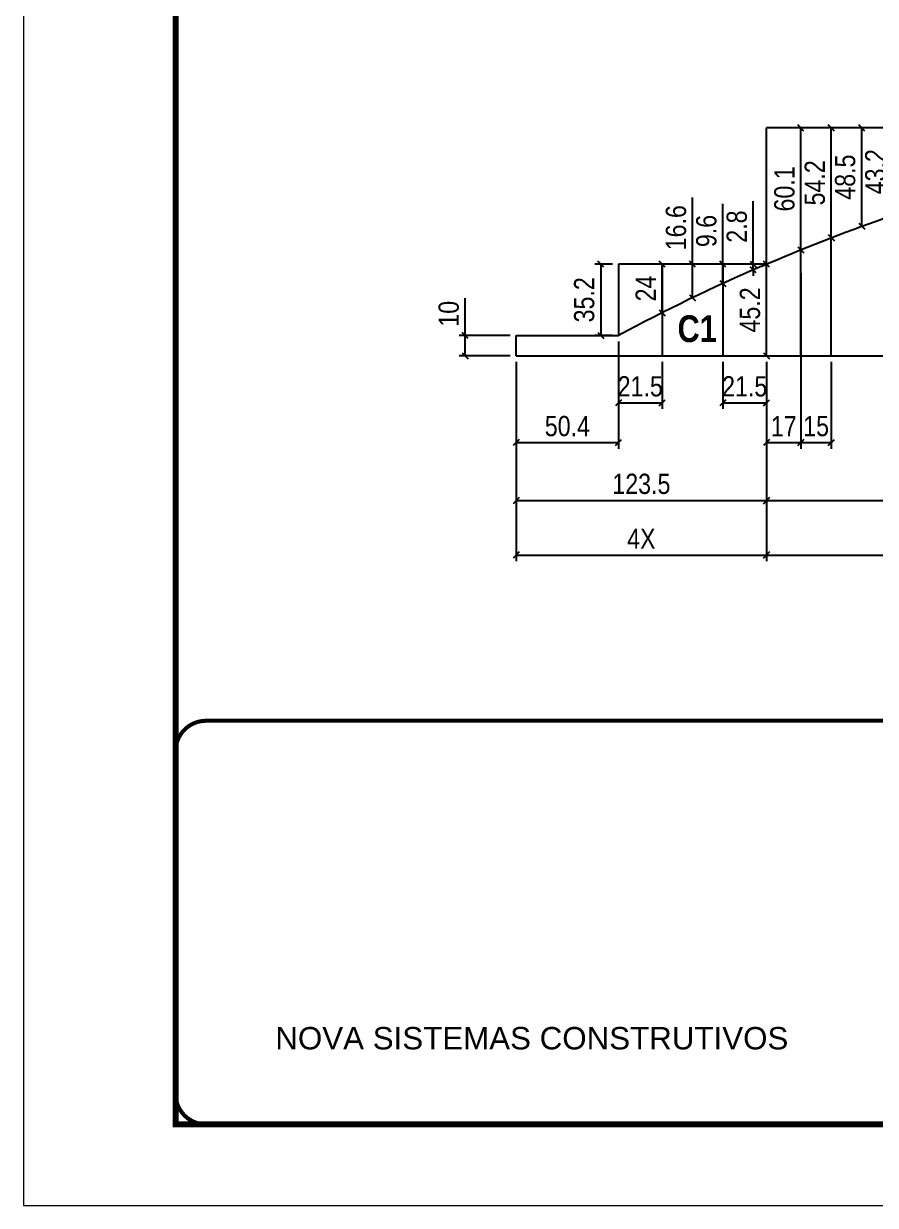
# Model space of a CAD drawing. Extents: x -15895 to 12929, y -2522 to 15173.
# Drawn here: x 8078 to 8498, y 4369 to 4953 of the extents above; entities that cross this region are included whole.
import ezdxf

# ---------------------------------------------------------------- set-up
doc = ezdxf.new("R2010")
doc.units = 0
doc.header["$PDMODE"] = 35
doc.header["$PDSIZE"] = -10
doc.linetypes.add('CONTINUO', pattern=[0])
doc.linetypes.add('DASHED', pattern=[0.75, 0.5, -0.25])
for name, color, linetype in [('COTA', 241, 'Continuous'), ('NOMENCLATURA', 7, 'Continuous'), ('Painéis', 200, 'Continuous')]:
    doc.layers.add(name, color=color, linetype=linetype)
doc.layers.add('Folhas', color=255, linetype='Continuous', lineweight=9)
doc.layers.add('SARRAFO DE PRESSAO', color=251, linetype='DASHED', lineweight=9)
doc.styles.add('ARIAL', font='arial.ttf')
doc.styles.add('COTA TECNICA', font='techl___.ttf', dxfattribs={"height": 10})
doc.styles.add('TECNICA', font='techb___.ttf', dxfattribs={"height": 10})
doc.dimstyles.new('PAINEL', dxfattribs={"dimtxt": 10, "dimasz": 3, "dimexe": 3, "dimexo": 3, "dimgap": 3, "dimtad": 1, "dimdec": 1, "dimzin": 12, "dimdsep": 46, "dimtxsty": 'COTA TECNICA', "dimblk1": 'OBLIQUE', "dimblk2": 'OBLIQUE', "dimsah": 1, "dimcen": 0.9, "dimclrd": 4, "dimclre": 4, "dimclrt": 240, "dimadec": 1, "dimazin": 3, "dimtfac": 1, "dimtdec": 1, "dimtmove": 0, "dimatfit": 3, "dimfxl": 1, "dimtolj": 1, "dimtzin": 12, "dimarcsym": 0})

# ---------------------------------------------------------------- blocks, each defined once
blk = doc.blocks.new('9999999999')
at = {"color": 30, "linetype": 'CONTINUO', "const_width": 2}
blk.add_lwpolyline([(99583.98, 34230.21), (99583.98, 34414.45, 0.414214), (99568.98, 34429.45), (98228.98, 34429.45, 0.414214), (98213.98, 34414.45), (98213.98, 34245.21, 0.414214), (98228.98, 34230.21), (99583.98, 34230.21)], format="xyb", dxfattribs=at)
at = {"layer": 'Folhas'}
blk.add_lwpolyline([(98138.98, 34190.21), (99623.98, 34190.21), (99623.98, 35240.21), (98138.98, 35240.21)], close=True, dxfattribs=at)
at = {"layer": 'Folhas', "color": 30, "const_width": 3}
blk.add_lwpolyline([(98213.98, 34230.21), (99583.98, 34230.21), (99583.98, 35200.21), (98213.98, 35200.21)], close=True, dxfattribs=at)
at = {"color": 7, "linetype": 'Continuous', "ltscale": 5, "style": 'ARIAL'}
blk.add_text('NOVA SISTEMAS CONSTRUTIVOS', height=11.0592, dxfattribs=at).set_placement((98263.19, 34267.21))
blk = doc.blocks.new('_Oblique')
at = {"color": 0, "linetype": 'ByBlock', "lineweight": -2}
blk.add_line((-0.5, -0.5), (0.5, 0.5), dxfattribs=at)
blk = doc.blocks.new('*D2421')
at = {"layer": 'COTA', "color": 4, "lineweight": -2, "transparency": 16777216}
for p, q in [((8444.49, 4785.73), (8444.49, 4714.19)), ((8320.99, 4779.26), (8320.99, 4714.19)), ((8320.99, 4717.19), (8444.49, 4717.19))]:
    blk.add_line(p, q, dxfattribs=at)
at = {"layer": 'Defpoints', "color": 0, "transparency": 16777216}
for p in [(8444.49, 4788.73), (8320.99, 4782.26), (8444.49, 4717.19)]:
    blk.add_point(p, dxfattribs=at)
at = {"layer": 'COTA', "color": 4, "lineweight": -2, "transparency": 16777216, "xscale": 3, "yscale": 3, "zscale": 3, "rotation": 180}
blk.add_blockref('_Oblique', (8320.99, 4717.19), dxfattribs=at)
at = {"layer": 'COTA', "color": 4, "lineweight": -2, "transparency": 16777216, "xscale": 3, "yscale": 3, "zscale": 3}
blk.add_blockref('_Oblique', (8444.49, 4717.19), dxfattribs=at)
at = {"layer": 'COTA', "color": 240, "transparency": 16777216, "insert": (8382.74, 4725.41), "char_height": 10, "attachment_point": 5, "style": 'COTA TECNICA'}
blk.add_mtext('\\A1;123.5', dxfattribs=at)
blk = doc.blocks.new('*D2422')
at = {"layer": 'COTA', "color": 4, "lineweight": -2, "transparency": 16777216}
for p, q in [((8444.49, 4785.73), (8444.49, 4714.19)), ((8688.49, 4785.73), (8688.49, 4714.19)), ((8444.49, 4717.19), (8688.49, 4717.19))]:
    blk.add_line(p, q, dxfattribs=at)
at = {"layer": 'Defpoints', "color": 0, "transparency": 16777216}
for p in [(8444.49, 4788.73), (8688.49, 4788.73), (8688.49, 4717.19)]:
    blk.add_point(p, dxfattribs=at)
at = {"layer": 'COTA', "color": 4, "lineweight": -2, "transparency": 16777216, "xscale": 3, "yscale": 3, "zscale": 3, "rotation": 180}
blk.add_blockref('_Oblique', (8444.49, 4717.19), dxfattribs=at)
at = {"layer": 'COTA', "color": 4, "lineweight": -2, "transparency": 16777216, "xscale": 3, "yscale": 3, "zscale": 3}
blk.add_blockref('_Oblique', (8688.49, 4717.19), dxfattribs=at)
at = {"layer": 'COTA', "color": 240, "transparency": 16777216, "insert": (8566.49, 4725.26), "char_height": 10, "attachment_point": 5, "style": 'COTA TECNICA'}
blk.add_mtext('\\A1;244', dxfattribs=at)
blk = doc.blocks.new('*D2427')
at = {"layer": 'COTA', "color": 4, "lineweight": -2, "transparency": 16777216}
for p, q in [((8295.81, 4798.73), (8295.81, 4817.16)), ((8317.99, 4798.73), (8292.81, 4798.73)), ((8295.81, 4788.73), (8295.81, 4798.73)), ((8317.99, 4788.73), (8292.81, 4788.73))]:
    blk.add_line(p, q, dxfattribs=at)
at = {"layer": 'Defpoints', "color": 0, "transparency": 16777216}
for p in [(8295.81, 4798.73), (8320.99, 4798.73), (8320.99, 4788.73)]:
    blk.add_point(p, dxfattribs=at)
at = {"layer": 'COTA', "color": 4, "lineweight": -2, "transparency": 16777216, "xscale": 3, "yscale": 3, "zscale": 3}
for p, rotation in [((8295.81, 4798.73), 90), ((8295.81, 4788.73), 270)]:
    blk.add_blockref('_Oblique', p, dxfattribs=dict(at, rotation=rotation))
at = {"layer": 'COTA', "color": 240, "transparency": 16777216, "insert": (8287.71, 4809.44), "char_height": 10, "attachment_point": 5, "rotation": 90, "style": 'COTA TECNICA'}
blk.add_mtext('\\A1;10', dxfattribs=at)
blk = doc.blocks.new('*D2428')
at = {"layer": 'COTA', "color": 4, "lineweight": -2, "transparency": 16777216}
blk.add_line((8444.49, 4788.73), (8444.49, 4833.96), dxfattribs=at)
at = {"layer": 'Defpoints', "color": 0, "transparency": 16777216}
for p in [(8444.49, 4833.96), (8444.49, 4833.96), (8444.49, 4788.73)]:
    blk.add_point(p, dxfattribs=at)
at = {"layer": 'COTA', "color": 4, "lineweight": -2, "transparency": 16777216, "xscale": 3, "yscale": 3, "zscale": 3}
for p, rotation in [((8444.49, 4833.96), 90), ((8444.49, 4788.73), 270)]:
    blk.add_blockref('_Oblique', p, dxfattribs=dict(at, rotation=rotation))
at = {"layer": 'COTA', "color": 240, "transparency": 16777216, "insert": (8436.38, 4811.34), "char_height": 10, "attachment_point": 5, "rotation": 90, "style": 'COTA TECNICA'}
blk.add_mtext('\\A1;45.2', dxfattribs=at)
blk = doc.blocks.new('*D2432')
at = {"layer": 'COTA', "color": 4, "lineweight": -2, "transparency": 16777216}
for p, q in [((8368.44, 4833.96), (8359.78, 4833.96)), ((8362.78, 4833.96), (8362.78, 4798.73)), ((8368.44, 4798.73), (8359.78, 4798.73))]:
    blk.add_line(p, q, dxfattribs=at)
at = {"layer": 'Defpoints', "color": 0, "transparency": 16777216}
for p in [(8371.44, 4833.96), (8362.78, 4798.73), (8371.44, 4798.73)]:
    blk.add_point(p, dxfattribs=at)
at = {"layer": 'COTA', "color": 4, "lineweight": -2, "transparency": 16777216, "xscale": 3, "yscale": 3, "zscale": 3}
for p, rotation in [((8362.78, 4833.96), 90), ((8362.78, 4798.73), 270)]:
    blk.add_blockref('_Oblique', p, dxfattribs=dict(at, rotation=rotation))
at = {"layer": 'COTA', "color": 240, "transparency": 16777216, "insert": (8354.56, 4816.34), "char_height": 10, "attachment_point": 5, "rotation": 90, "style": 'COTA TECNICA'}
blk.add_mtext('\\A1;35.2', dxfattribs=at)
blk = doc.blocks.new('*D2433')
at = {"layer": 'COTA', "color": 4, "lineweight": -2, "transparency": 16777216}
for p, q in [((8371.44, 4795.73), (8371.44, 4742.83)), ((8320.99, 4785.73), (8320.99, 4742.83)), ((8320.99, 4745.83), (8371.44, 4745.83))]:
    blk.add_line(p, q, dxfattribs=at)
at = {"layer": 'Defpoints', "color": 0, "transparency": 16777216}
for p in [(8371.44, 4798.73), (8320.99, 4788.73), (8371.44, 4745.83)]:
    blk.add_point(p, dxfattribs=at)
at = {"layer": 'COTA', "color": 4, "lineweight": -2, "transparency": 16777216, "xscale": 3, "yscale": 3, "zscale": 3, "rotation": 180}
blk.add_blockref('_Oblique', (8320.99, 4745.83), dxfattribs=at)
at = {"layer": 'COTA', "color": 4, "lineweight": -2, "transparency": 16777216, "xscale": 3, "yscale": 3, "zscale": 3}
blk.add_blockref('_Oblique', (8371.44, 4745.83), dxfattribs=at)
at = {"layer": 'COTA', "color": 240, "transparency": 16777216, "insert": (8346.22, 4753.94), "char_height": 10, "attachment_point": 5, "style": 'COTA TECNICA'}
blk.add_mtext('\\A1;50.4', dxfattribs=at)
blk = doc.blocks.new('*D2437')
at = {"layer": 'COTA', "color": 4, "lineweight": -2, "transparency": 16777216}
blk.add_line((8392.97, 4809.93), (8392.97, 4833.96), dxfattribs=at)
at = {"layer": 'Defpoints', "color": 0, "transparency": 16777216}
for p in [(8392.97, 4833.96), (8392.97, 4833.96), (8392.97, 4809.93)]:
    blk.add_point(p, dxfattribs=at)
at = {"layer": 'COTA', "color": 4, "lineweight": -2, "transparency": 16777216, "xscale": 3, "yscale": 3, "zscale": 3}
for p, rotation in [((8392.97, 4833.96), 90), ((8392.97, 4809.93), 270)]:
    blk.add_blockref('_Oblique', p, dxfattribs=dict(at, rotation=rotation))
at = {"layer": 'COTA', "color": 240, "transparency": 16777216, "insert": (8384.89, 4821.94), "char_height": 10, "attachment_point": 5, "rotation": 90, "style": 'COTA TECNICA'}
blk.add_mtext('\\A1;24', dxfattribs=at)
blk = doc.blocks.new('*D2438')
at = {"layer": 'COTA', "color": 4, "lineweight": -2, "transparency": 16777216}
for p, q in [((8407.97, 4833.96), (8407.97, 4866.9)), ((8407.97, 4817.33), (8407.97, 4833.96))]:
    blk.add_line(p, q, dxfattribs=at)
at = {"layer": 'Defpoints', "color": 0, "transparency": 16777216}
for p in [(8407.97, 4833.96), (8407.97, 4833.96), (8407.97, 4817.33)]:
    blk.add_point(p, dxfattribs=at)
at = {"layer": 'COTA', "color": 4, "lineweight": -2, "transparency": 16777216, "xscale": 3, "yscale": 3, "zscale": 3}
for p, rotation in [((8407.97, 4833.96), 90), ((8407.97, 4817.33), 270)]:
    blk.add_blockref('_Oblique', p, dxfattribs=dict(at, rotation=rotation))
at = {"layer": 'COTA', "color": 240, "transparency": 16777216, "insert": (8399.86, 4851.93), "char_height": 10, "attachment_point": 5, "rotation": 90, "style": 'COTA TECNICA'}
blk.add_mtext('\\A1;16.6', dxfattribs=at)
blk = doc.blocks.new('*D2439')
at = {"layer": 'COTA', "color": 4, "lineweight": -2, "transparency": 16777216}
for p, q in [((8422.97, 4833.96), (8422.97, 4863.67)), ((8422.97, 4824.39), (8422.97, 4833.96))]:
    blk.add_line(p, q, dxfattribs=at)
at = {"layer": 'Defpoints', "color": 0, "transparency": 16777216}
for p in [(8422.97, 4833.96), (8422.97, 4833.96), (8422.97, 4824.39)]:
    blk.add_point(p, dxfattribs=at)
at = {"layer": 'COTA', "color": 4, "lineweight": -2, "transparency": 16777216, "xscale": 3, "yscale": 3, "zscale": 3}
for p, rotation in [((8422.97, 4833.96), 90), ((8422.97, 4824.39), 270)]:
    blk.add_blockref('_Oblique', p, dxfattribs=dict(at, rotation=rotation))
at = {"layer": 'COTA', "color": 240, "transparency": 16777216, "insert": (8414.84, 4850.31), "char_height": 10, "attachment_point": 5, "rotation": 90, "style": 'COTA TECNICA'}
blk.add_mtext('\\A1;9.6', dxfattribs=at)
blk = doc.blocks.new('*D2440')
at = {"layer": 'COTA', "color": 4, "lineweight": -2, "transparency": 16777216}
for p, q in [((8437.97, 4833.96), (8437.97, 4865.02)), ((8437.97, 4831.12), (8437.97, 4833.96)), ((8437.97, 4831.12), (8437.97, 4828.12))]:
    blk.add_line(p, q, dxfattribs=at)
at = {"layer": 'Defpoints', "color": 0, "transparency": 16777216}
for p in [(8437.97, 4833.96), (8437.97, 4833.96), (8437.97, 4831.12)]:
    blk.add_point(p, dxfattribs=at)
at = {"layer": 'COTA', "color": 4, "lineweight": -2, "transparency": 16777216, "xscale": 3, "yscale": 3, "zscale": 3}
for p, rotation in [((8437.97, 4833.96), 270), ((8437.97, 4831.12), 90)]:
    blk.add_blockref('_Oblique', p, dxfattribs=dict(at, rotation=rotation))
at = {"layer": 'COTA', "color": 240, "transparency": 16777216, "insert": (8429.87, 4852.49), "char_height": 10, "attachment_point": 5, "rotation": 90, "style": 'COTA TECNICA'}
blk.add_mtext('\\A1;2.8', dxfattribs=at)
blk = doc.blocks.new('*D2441')
at = {"layer": 'COTA', "color": 4, "lineweight": -2, "transparency": 16777216}
blk.add_line((8461.49, 4841.06), (8461.49, 4901.16), dxfattribs=at)
at = {"layer": 'Defpoints', "color": 0, "transparency": 16777216}
for p in [(8461.49, 4901.16), (8461.49, 4901.16), (8461.49, 4841.06)]:
    blk.add_point(p, dxfattribs=at)
at = {"layer": 'COTA', "color": 4, "lineweight": -2, "transparency": 16777216, "xscale": 3, "yscale": 3, "zscale": 3}
for p, rotation in [((8461.49, 4901.16), 90), ((8461.49, 4841.06), 270)]:
    blk.add_blockref('_Oblique', p, dxfattribs=dict(at, rotation=rotation))
at = {"layer": 'COTA', "color": 240, "transparency": 16777216, "insert": (8453.39, 4871.11), "char_height": 10, "attachment_point": 5, "rotation": 90, "style": 'COTA TECNICA'}
blk.add_mtext('\\A1;60.1', dxfattribs=at)
blk = doc.blocks.new('*D2442')
at = {"layer": 'COTA', "color": 4, "lineweight": -2, "transparency": 16777216}
blk.add_line((8476.49, 4847), (8476.49, 4901.16), dxfattribs=at)
at = {"layer": 'Defpoints', "color": 0, "transparency": 16777216}
for p in [(8476.49, 4901.16), (8476.49, 4901.16), (8476.49, 4847)]:
    blk.add_point(p, dxfattribs=at)
at = {"layer": 'COTA', "color": 4, "lineweight": -2, "transparency": 16777216, "xscale": 3, "yscale": 3, "zscale": 3}
for p, rotation in [((8476.49, 4901.16), 90), ((8476.49, 4847), 270)]:
    blk.add_blockref('_Oblique', p, dxfattribs=dict(at, rotation=rotation))
at = {"layer": 'COTA', "color": 240, "transparency": 16777216, "insert": (8468.38, 4874.08), "char_height": 10, "attachment_point": 5, "rotation": 90, "style": 'COTA TECNICA'}
blk.add_mtext('\\A1;54.2', dxfattribs=at)
blk = doc.blocks.new('*D2444')
at = {"layer": 'COTA', "color": 4, "lineweight": -2, "transparency": 16777216}
blk.add_line((8506.49, 4857.99), (8506.49, 4901.16), dxfattribs=at)
at = {"layer": 'Defpoints', "color": 0, "transparency": 16777216}
for p in [(8506.49, 4901.16), (8506.49, 4901.16), (8506.49, 4857.99)]:
    blk.add_point(p, dxfattribs=at)
at = {"layer": 'COTA', "color": 4, "lineweight": -2, "transparency": 16777216, "xscale": 3, "yscale": 3, "zscale": 3}
for p, rotation in [((8506.49, 4901.16), 90), ((8506.49, 4857.99), 270)]:
    blk.add_blockref('_Oblique', p, dxfattribs=dict(at, rotation=rotation))
at = {"layer": 'COTA', "color": 240, "transparency": 16777216, "insert": (8498.27, 4879.57), "char_height": 10, "attachment_point": 5, "rotation": 90, "style": 'COTA TECNICA'}
blk.add_mtext('\\A1;43.2', dxfattribs=at)
blk = doc.blocks.new('*D2494')
at = {"layer": 'COTA', "color": 4, "lineweight": -2, "transparency": 16777216}
for p, q in [((8422.97, 4785.73), (8422.97, 4762.45)), ((8444.49, 4785.73), (8444.49, 4762.45)), ((8422.97, 4765.45), (8444.49, 4765.45))]:
    blk.add_line(p, q, dxfattribs=at)
at = {"layer": 'Defpoints', "color": 0, "transparency": 16777216}
for p in [(8422.97, 4788.73), (8444.49, 4788.73), (8444.49, 4765.45)]:
    blk.add_point(p, dxfattribs=at)
at = {"layer": 'COTA', "color": 4, "lineweight": -2, "transparency": 16777216, "xscale": 3, "yscale": 3, "zscale": 3, "rotation": 180}
blk.add_blockref('_Oblique', (8422.97, 4765.45), dxfattribs=at)
at = {"layer": 'COTA', "color": 4, "lineweight": -2, "transparency": 16777216, "xscale": 3, "yscale": 3, "zscale": 3}
blk.add_blockref('_Oblique', (8444.49, 4765.45), dxfattribs=at)
at = {"layer": 'COTA', "color": 240, "transparency": 16777216, "insert": (8433.73, 4773.56), "char_height": 10, "attachment_point": 5, "style": 'COTA TECNICA'}
blk.add_mtext('\\A1;21.5', dxfattribs=at)
blk = doc.blocks.new('*D2496')
at = {"layer": 'COTA', "color": 4, "lineweight": -2, "transparency": 16777216}
for p, q in [((8371.44, 4785.73), (8371.44, 4762.45)), ((8392.97, 4785.73), (8392.97, 4762.45)), ((8371.44, 4765.45), (8392.97, 4765.45))]:
    blk.add_line(p, q, dxfattribs=at)
at = {"layer": 'Defpoints', "color": 0, "transparency": 16777216}
for p in [(8371.44, 4788.73), (8392.97, 4788.73), (8392.97, 4765.45)]:
    blk.add_point(p, dxfattribs=at)
at = {"layer": 'COTA', "color": 4, "lineweight": -2, "transparency": 16777216, "xscale": 3, "yscale": 3, "zscale": 3, "rotation": 180}
blk.add_blockref('_Oblique', (8371.44, 4765.45), dxfattribs=at)
at = {"layer": 'COTA', "color": 4, "lineweight": -2, "transparency": 16777216, "xscale": 3, "yscale": 3, "zscale": 3}
blk.add_blockref('_Oblique', (8392.97, 4765.45), dxfattribs=at)
at = {"layer": 'COTA', "color": 240, "transparency": 16777216, "insert": (8382.2, 4773.56), "char_height": 10, "attachment_point": 5, "style": 'COTA TECNICA'}
blk.add_mtext('\\A1;21.5', dxfattribs=at)
blk = doc.blocks.new('*D2497')
at = {"layer": 'COTA', "color": 4, "lineweight": -2, "transparency": 16777216}
for p, q in [((8461.49, 4829.45), (8461.49, 4742.83)), ((8444.49, 4785.73), (8444.49, 4742.83)), ((8444.49, 4745.83), (8461.49, 4745.83))]:
    blk.add_line(p, q, dxfattribs=at)
at = {"layer": 'Defpoints', "color": 0, "transparency": 16777216}
for p in [(8461.49, 4832.45), (8444.49, 4788.73), (8461.49, 4745.83)]:
    blk.add_point(p, dxfattribs=at)
at = {"layer": 'COTA', "color": 4, "lineweight": -2, "transparency": 16777216, "xscale": 3, "yscale": 3, "zscale": 3, "rotation": 180}
blk.add_blockref('_Oblique', (8444.49, 4745.83), dxfattribs=at)
at = {"layer": 'COTA', "color": 4, "lineweight": -2, "transparency": 16777216, "xscale": 3, "yscale": 3, "zscale": 3}
blk.add_blockref('_Oblique', (8461.49, 4745.83), dxfattribs=at)
at = {"layer": 'COTA', "color": 240, "transparency": 16777216, "insert": (8452.99, 4753.91), "char_height": 10, "attachment_point": 5, "style": 'COTA TECNICA'}
blk.add_mtext('\\A1;17', dxfattribs=at)
blk = doc.blocks.new('*D2498')
at = {"layer": 'COTA', "color": 4, "lineweight": -2, "transparency": 16777216}
for p, q in [((8461.49, 4785.73), (8461.49, 4742.83)), ((8476.49, 4785.73), (8476.49, 4742.83)), ((8461.49, 4745.83), (8476.49, 4745.83))]:
    blk.add_line(p, q, dxfattribs=at)
at = {"layer": 'Defpoints', "color": 0, "transparency": 16777216}
for p in [(8461.49, 4788.73), (8476.49, 4788.73), (8476.49, 4745.83)]:
    blk.add_point(p, dxfattribs=at)
at = {"layer": 'COTA', "color": 4, "lineweight": -2, "transparency": 16777216, "xscale": 3, "yscale": 3, "zscale": 3, "rotation": 180}
blk.add_blockref('_Oblique', (8461.49, 4745.83), dxfattribs=at)
at = {"layer": 'COTA', "color": 4, "lineweight": -2, "transparency": 16777216, "xscale": 3, "yscale": 3, "zscale": 3}
blk.add_blockref('_Oblique', (8476.49, 4745.83), dxfattribs=at)
at = {"layer": 'COTA', "color": 240, "transparency": 16777216, "insert": (8468.99, 4753.94), "char_height": 10, "attachment_point": 5, "style": 'COTA TECNICA'}
blk.add_mtext('\\A1;15', dxfattribs=at)
blk = doc.blocks.new('*D2515')
at = {"layer": 'COTA', "color": 4, "lineweight": -2, "transparency": 16777216}
blk.add_line((8491.49, 4852.64), (8491.49, 4901.16), dxfattribs=at)
at = {"layer": 'Defpoints', "color": 0, "transparency": 16777216}
for p in [(8491.49, 4901.16), (8491.49, 4901.16), (8491.49, 4852.64)]:
    blk.add_point(p, dxfattribs=at)
at = {"layer": 'COTA', "color": 4, "lineweight": -2, "transparency": 16777216, "xscale": 3, "yscale": 3, "zscale": 3}
for p, rotation in [((8491.49, 4901.16), 90), ((8491.49, 4852.64), 270)]:
    blk.add_blockref('_Oblique', p, dxfattribs=dict(at, rotation=rotation))
at = {"layer": 'COTA', "color": 240, "transparency": 16777216, "insert": (8483.36, 4876.9), "char_height": 10, "attachment_point": 5, "rotation": 90, "style": 'COTA TECNICA'}
blk.add_mtext('\\A1;48.5', dxfattribs=at)
blk = doc.blocks.new('*D2600')
at = {"layer": 'COTA', "color": 4, "lineweight": -2, "transparency": 16777216}
for p, q in [((8444.49, 4758.86), (8444.49, 4687.33)), ((8320.99, 4752.39), (8320.99, 4687.33)), ((8320.99, 4690.33), (8444.49, 4690.33))]:
    blk.add_line(p, q, dxfattribs=at)
at = {"layer": 'Defpoints', "color": 0, "transparency": 16777216}
for p in [(8444.49, 4761.86), (8320.99, 4755.39), (8444.49, 4690.33)]:
    blk.add_point(p, dxfattribs=at)
at = {"layer": 'COTA', "color": 4, "lineweight": -2, "transparency": 16777216, "xscale": 3, "yscale": 3, "zscale": 3, "rotation": 180}
blk.add_blockref('_Oblique', (8320.99, 4690.33), dxfattribs=at)
at = {"layer": 'COTA', "color": 4, "lineweight": -2, "transparency": 16777216, "xscale": 3, "yscale": 3, "zscale": 3}
blk.add_blockref('_Oblique', (8444.49, 4690.33), dxfattribs=at)
at = {"layer": 'COTA', "color": 240, "transparency": 16777216, "insert": (8382.74, 4698.4), "char_height": 10, "attachment_point": 5, "style": 'COTA TECNICA'}
blk.add_mtext('\\A1;4X', dxfattribs=at)
blk = doc.blocks.new('*D2601')
at = {"layer": 'COTA', "color": 4, "lineweight": -2, "transparency": 16777216}
for p, q in [((8444.49, 4758.86), (8444.49, 4687.33)), ((8688.49, 4758.86), (8688.49, 4687.33)), ((8444.49, 4690.33), (8688.49, 4690.33))]:
    blk.add_line(p, q, dxfattribs=at)
at = {"layer": 'Defpoints', "color": 0, "transparency": 16777216}
for p in [(8444.49, 4761.86), (8688.49, 4761.86), (8688.49, 4690.33)]:
    blk.add_point(p, dxfattribs=at)
at = {"layer": 'COTA', "color": 4, "lineweight": -2, "transparency": 16777216, "xscale": 3, "yscale": 3, "zscale": 3, "rotation": 180}
blk.add_blockref('_Oblique', (8444.49, 4690.33), dxfattribs=at)
at = {"layer": 'COTA', "color": 4, "lineweight": -2, "transparency": 16777216, "xscale": 3, "yscale": 3, "zscale": 3}
blk.add_blockref('_Oblique', (8688.49, 4690.33), dxfattribs=at)
at = {"layer": 'COTA', "color": 240, "transparency": 16777216, "insert": (8566.49, 4698.4), "char_height": 10, "attachment_point": 5, "style": 'COTA TECNICA'}
blk.add_mtext('\\A1;4X', dxfattribs=at)

msp = doc.modelspace()

# ---------------------------------------------------------------- linework, layer by layer
at = {"layer": 'COTA'}
for p, q in [((8688.49, 4901.16), (8444.49, 4901.16)), ((8444.49, 4833.96), (8444.49, 4901.16)), ((8461.49, 4788.73), (8461.49, 4901.16)), ((8476.49, 4847), (8476.49, 4901.16)), ((8491.49, 4852.64), (8491.49, 4901.16)), ((8476.49, 4788.73), (8476.49, 4847)), ((8444.49, 4833.96), (8371.44, 4833.96)), ((8371.44, 4833.96), (8371.44, 4798.73)), ((8392.97, 4833.96), (8392.97, 4788.73)), ((8422.97, 4833.96), (8422.97, 4788.73))]:
    msp.add_line(p, q, dxfattribs=at)
at = {"layer": 'Painéis', "linetype": 'ByBlock'}
for p, q in [((8444.49, 4788.73), (8444.49, 4833.96)), ((8320.99, 4788.73), (8320.99, 4798.73)), ((8320.99, 4798.73), (8371.44, 4798.73)), ((8320.99, 4788.73), (9299.99, 4788.73))]:
    msp.add_line(p, q, dxfattribs=at)
msp.add_lwpolyline([(8442.12, 4832.93, -0.034985), (8564.41, 4875.98, -0.034985)], format="xyb", dxfattribs=at)
msp.add_arc((8810.49, 3981.66), 927.56, 113.39977, 118.25161, dxfattribs=at)

# ---------------------------------------------------------------- block references
at = {"layer": 'SARRAFO DE PRESSAO', "color": 6, "linetype": 'ByBlock'}
msp.add_blockref('9999999999', (-90061.11, -29820.95), dxfattribs=at)

# ---------------------------------------------------------------- texts
at = {"layer": 'NOMENCLATURA', "style": 'TECNICA'}
msp.add_text('C1', height=13.2, dxfattribs=at).set_placement((8400.61, 4795.47))

# ---------------------------------------------------------------- dimensions: what is measured, and where the dimension line sits
at = {"layer": 'COTA'}
for base, p1, p2, picture, middle in [((8461.49, 4901.16), (8461.49, 4841.06), (8461.49, 4901.16), '*D2441', (8453.39, 4871.11)), ((8476.49, 4901.16), (8476.49, 4847), (8476.49, 4901.16), '*D2442', (8468.38, 4874.08)), ((8491.49, 4901.16), (8491.49, 4852.64), (8491.49, 4901.16), '*D2515', (8483.36, 4876.9)), ((8506.49, 4901.16), (8506.49, 4857.99), (8506.49, 4901.16), '*D2444', (8498.27, 4879.57)), ((8407.97, 4833.96), (8407.97, 4817.33), (8407.97, 4833.96), '*D2438', (8399.86, 4851.93)), ((8422.97, 4833.96), (8422.97, 4824.39), (8422.97, 4833.96), '*D2439', (8414.84, 4850.31)), ((8437.97, 4833.96), (8437.97, 4831.12), (8437.97, 4833.96), '*D2440', (8429.87, 4852.49)), ((8362.78, 4798.73), (8371.44, 4833.96), (8371.44, 4798.73), '*D2432', (8354.56, 4816.34)), ((8392.97, 4833.96), (8392.97, 4809.93), (8392.97, 4833.96), '*D2437', (8384.89, 4821.94)), ((8444.49, 4833.96), (8444.49, 4788.73), (8444.49, 4833.96), '*D2428', (8436.38, 4811.34)), ((8295.81, 4798.73), (8320.99, 4788.73), (8320.99, 4798.73), '*D2427', (8287.71, 4809.44))]:
    dim = msp.add_linear_dim(base=base, p1=p1, p2=p2, angle=90, dimstyle='PAINEL', dxfattribs=at)
    dim.commit()
    dim.dimension.update_dxf_attribs({"geometry": picture, "text_midpoint": middle})
for base, p1, p2, picture, middle in [((8461.49, 4745.83), (8444.49, 4788.73), (8461.49, 4832.45), '*D2497', (8452.99, 4753.91)), ((8371.4399, 4745.8331), (8320.9936, 4788.726), (8371.4399, 4798.726), '*D2433', (8346.2168, 4753.9427)), ((8444.49, 4717.19), (8320.99, 4782.26), (8444.49, 4788.73), '*D2421', (8382.74, 4725.41))]:
    dim = msp.add_linear_dim(base=base, p1=p1, p2=p2, dimstyle='PAINEL', dxfattribs=at)
    dim.commit()
    dim.dimension.update_dxf_attribs({"geometry": picture, "text_midpoint": middle})
for base, p1, p2, picture, middle in [((8392.97, 4765.45), (8371.44, 4788.73), (8392.97, 4788.73), '*D2496', (8382.2, 4765.45)), ((8444.49, 4765.45), (8422.97, 4788.73), (8444.49, 4788.73), '*D2494', (8433.73, 4765.45)), ((8476.49, 4745.83), (8461.49, 4788.73), (8476.49, 4788.73), '*D2498', (8468.99, 4745.83))]:
    dim = msp.add_linear_dim(base=base, p1=p1, p2=p2, dimstyle='PAINEL', dxfattribs=at)
    dim.commit()
    dim.dimension.update_dxf_attribs({"geometry": picture, "text_midpoint": middle, "dimtype": 160})
dim = msp.add_linear_dim(base=(8688.49, 4717.19), p1=(8444.49, 4788.73), p2=(8688.49, 4788.73), dimstyle='PAINEL', override={"dimtmove": 1}, dxfattribs=at)
dim.commit()
dim.dimension.update_dxf_attribs({"geometry": '*D2422', "text_midpoint": (8566.49, 4725.26)})
dim = msp.add_linear_dim(base=(8444.49, 4690.33), p1=(8320.99, 4755.39), p2=(8444.49, 4761.86), text='4X', dimstyle='PAINEL', dxfattribs=at)
dim.commit()
dim.dimension.update_dxf_attribs({"geometry": '*D2600', "text_midpoint": (8382.74, 4698.4)})
dim = msp.add_linear_dim(base=(8688.49, 4690.33), p1=(8444.49, 4761.86), p2=(8688.49, 4761.86), text='4X', dimstyle='PAINEL', override={"dimtmove": 1}, dxfattribs=at)
dim.commit()
dim.dimension.update_dxf_attribs({"geometry": '*D2601', "text_midpoint": (8566.49, 4698.4)})

doc.saveas('drawing.dxf')
